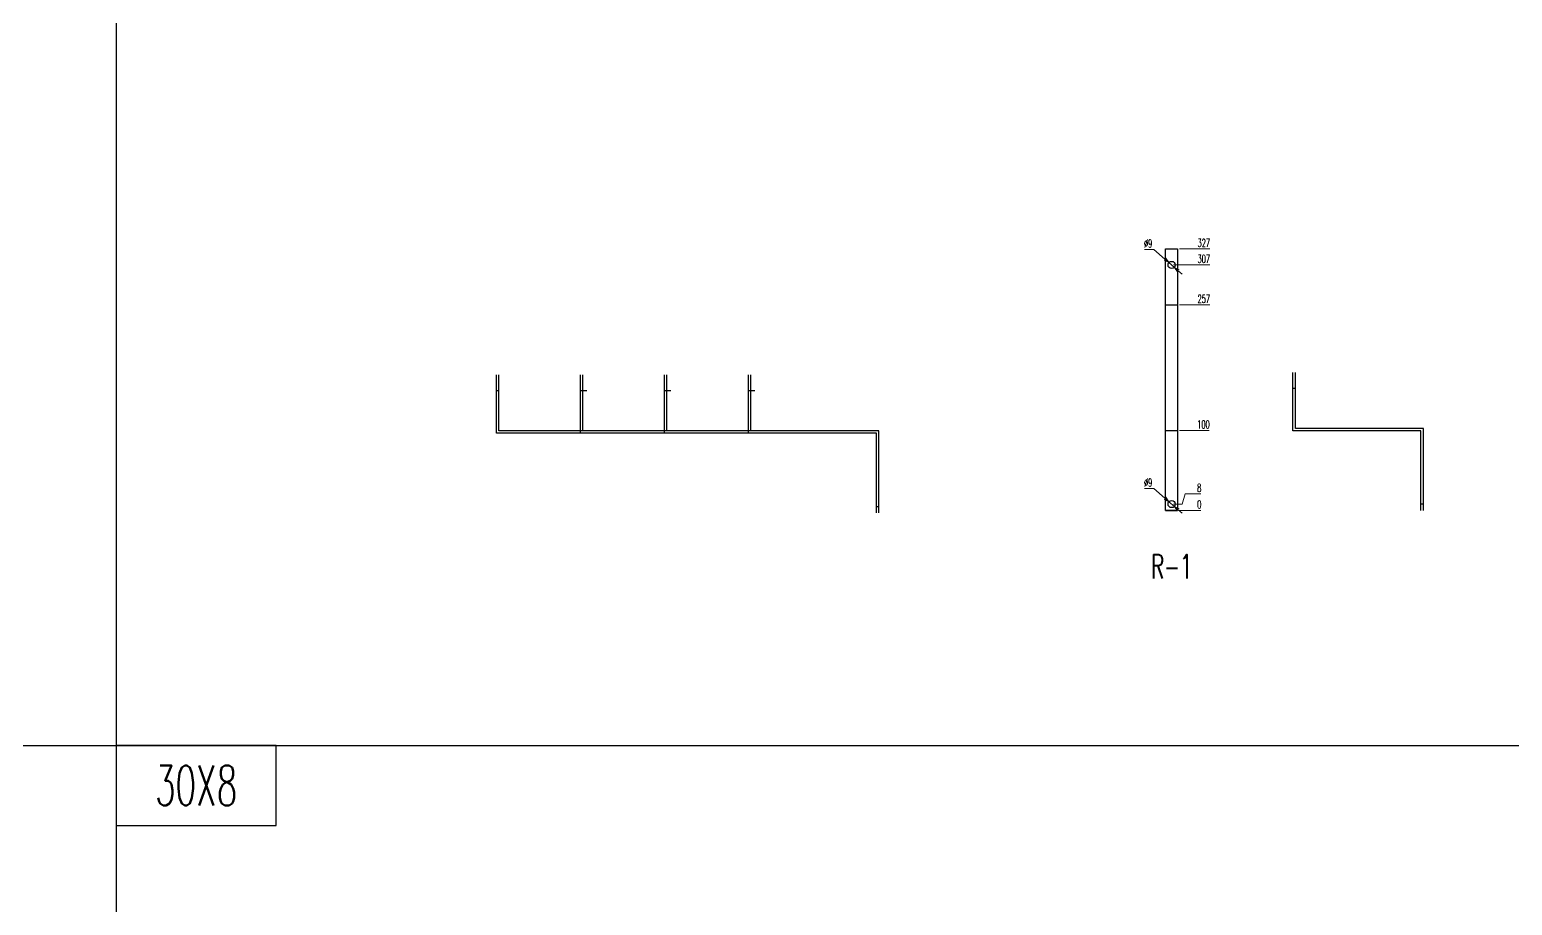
# Model space of a CAD drawing. Header units: millimetres. Extents: x 173893 to 258446, y -176540 to -123824.
# Drawn here: x 195701 to 197554, y -132322 to -131227 of the extents above; entities that cross this region are included whole.
import ezdxf
from ezdxf.enums import TextEntityAlignment as Align

# ---------------------------------------------------------------- set-up
doc = ezdxf.new("R2010")
doc.units = ezdxf.units.MM
doc.header["$LTSCALE"] = 3
doc.layers.add('@.DM. NÉT CHÍNH', color=7, linetype='Continuous')
doc.layers.add('@.VISIBLE', color=7, linetype='Continuous')
doc.styles.add('Ann_w01', font='romans.shx', dxfattribs={"width": 0.6, "bigfont": 'chineset.shx'})
doc.dimstyles.new('Dim 01_SC05', dxfattribs={"dimscale": 5, "dimtxt": 2, "dimasz": 1.3, "dimexe": 0.5, "dimexo": 0.5, "dimgap": 0.5, "dimtad": 1, "dimtoh": 1, "dimdec": 1, "dimzin": 12, "dimdsep": 46, "dimtxsty": 'Ann_w01', "dimblk": 'OPEN30', "dimcen": 1.5, "dimclrd": 6, "dimclre": 6, "dimclrt": 3, "dimadec": 1, "dimazin": 3, "dimtm": 1e-09, "dimtfac": 1, "dimtdec": 1, "dimtmove": 0, "dimatfit": 3, "dimldrblk": 'OPEN30', "dimfxl": 1, "dimtolj": 1, "dimlwd": 20, "dimlwe": 20, "dimarcsym": 0})

# ---------------------------------------------------------------- blocks, each defined once
blk = doc.blocks.new('*D2226')
at = {"layer": '@.DM. NÉT CHÍNH', "color": 6, "linetype": 'Continuous', "lineweight": 20, "transparency": 16777216}
blk.add_line((197138.2, -131828.1), (197164.7, -131828.1), dxfattribs=at)
at = {"layer": 'Defpoints', "color": 0, "linetype": 'Continuous', "transparency": 16777216}
for p in [(197128.2, -131828.1), (197135.7, -131828.1), (197158.2, -131828.1)]:
    blk.add_point(p, dxfattribs=at)
at = {"layer": '@.DM. NÉT CHÍNH', "color": 3, "linetype": 'Continuous', "transparency": 16777216, "insert": (197162.7, -131820.6), "char_height": 10, "attachment_point": 5, "style": 'Ann_w01'}
blk.add_mtext('\\A1;0', dxfattribs=at)
blk = doc.blocks.new('_Open30')
at = {"color": 0, "linetype": 'ByBlock', "lineweight": -2}
for p, q in [((-1, 0.27), (0, 0)), ((0, 0), (-1, -0.27)), ((0, 0), (-1, 0))]:
    blk.add_line(p, q, dxfattribs=at)
blk = doc.blocks.new('*D2227')
at = {"layer": '@.DM. NÉT CHÍNH', "color": 6, "linetype": 'Continuous', "lineweight": 20, "transparency": 16777216}
for p, q in [((197141.2, -131820.1), (197145.2, -131807.3)), ((197145.2, -131807.3), (197164.7, -131807.3)), ((197130.7, -131820.1), (197141.2, -131820.1))]:
    blk.add_line(p, q, dxfattribs=at)
at = {"layer": 'Defpoints', "color": 0, "linetype": 'Continuous', "transparency": 16777216}
for p in [(197158.2, -131807.3), (197128.2, -131820.1), (197128.2, -131828.1)]:
    blk.add_point(p, dxfattribs=at)
at = {"layer": '@.DM. NÉT CHÍNH', "color": 3, "linetype": 'Continuous', "transparency": 16777216, "insert": (197162.7, -131799.8), "char_height": 10, "attachment_point": 5, "style": 'Ann_w01'}
blk.add_mtext('\\A1;8', dxfattribs=at)
blk = doc.blocks.new('*D2228')
at = {"layer": '@.DM. NÉT CHÍNH', "color": 6, "linetype": 'Continuous', "lineweight": 20, "transparency": 16777216}
blk.add_line((197138.2, -131728.1), (197175.3, -131728.1), dxfattribs=at)
at = {"layer": 'Defpoints', "color": 0, "linetype": 'Continuous', "transparency": 16777216}
for p in [(197135.7, -131728.1), (197158.2, -131728.1), (197128.2, -131828.1)]:
    blk.add_point(p, dxfattribs=at)
at = {"layer": '@.DM. NÉT CHÍNH', "color": 3, "linetype": 'Continuous', "transparency": 16777216, "insert": (197168, -131720.6), "char_height": 10, "attachment_point": 5, "style": 'Ann_w01'}
blk.add_mtext('\\A1;100', dxfattribs=at)
blk = doc.blocks.new('*D2229')
at = {"layer": '@.DM. NÉT CHÍNH', "color": 6, "linetype": 'Continuous', "lineweight": 20, "transparency": 16777216}
blk.add_line((197138.2, -131571.1), (197176.1, -131571.1), dxfattribs=at)
at = {"layer": 'Defpoints', "color": 0, "linetype": 'Continuous', "transparency": 16777216}
for p in [(197135.7, -131571.1), (197158.2, -131571.1), (197128.2, -131828.1)]:
    blk.add_point(p, dxfattribs=at)
at = {"layer": '@.DM. NÉT CHÍNH', "color": 3, "linetype": 'Continuous', "transparency": 16777216, "insert": (197168.4, -131563.6), "char_height": 10, "attachment_point": 5, "style": 'Ann_w01'}
blk.add_mtext('\\A1;257', dxfattribs=at)
blk = doc.blocks.new('*D2230')
at = {"layer": '@.DM. NÉT CHÍNH', "color": 6, "linetype": 'Continuous', "lineweight": 20, "transparency": 16777216}
blk.add_line((197130.7, -131521.1), (197176.1, -131521.1), dxfattribs=at)
at = {"layer": 'Defpoints', "color": 0, "linetype": 'Continuous', "transparency": 16777216}
for p in [(197128.2, -131521.1), (197158.2, -131521.1), (197128.2, -131828.1)]:
    blk.add_point(p, dxfattribs=at)
at = {"layer": '@.DM. NÉT CHÍNH', "color": 3, "linetype": 'Continuous', "transparency": 16777216, "insert": (197168.4, -131513.6), "char_height": 10, "attachment_point": 5, "style": 'Ann_w01'}
blk.add_mtext('\\A1;307', dxfattribs=at)
blk = doc.blocks.new('*D2231')
at = {"layer": '@.DM. NÉT CHÍNH', "color": 6, "linetype": 'Continuous', "lineweight": 20, "transparency": 16777216}
blk.add_line((197138.2, -131501.1), (197176.1, -131501.1), dxfattribs=at)
at = {"layer": 'Defpoints', "color": 0, "linetype": 'Continuous', "transparency": 16777216}
for p in [(197135.7, -131501.1), (197158.2, -131501.1), (197128.2, -131828.1)]:
    blk.add_point(p, dxfattribs=at)
at = {"layer": '@.DM. NÉT CHÍNH', "color": 3, "linetype": 'Continuous', "transparency": 16777216, "insert": (197168.4, -131493.6), "char_height": 10, "attachment_point": 5, "style": 'Ann_w01'}
blk.add_mtext('\\A1;327', dxfattribs=at)
blk = doc.blocks.new('*D2232')
at = {"layer": '@.DM. NÉT CHÍNH', "color": 6, "linetype": 'Continuous', "lineweight": 20, "transparency": 16777216}
for p, q in [((197094.2, -131501.8), (197105.9, -131501.8)), ((197105.9, -131501.8), (197119.9, -131513.9)), ((197131.6, -131524.1), (197124.8, -131518.2)), ((197136.5, -131528.3), (197141.4, -131532.6))]:
    blk.add_line(p, q, dxfattribs=at)
at = {"layer": 'Defpoints', "color": 0, "linetype": 'Continuous', "transparency": 16777216}
for p in [(197124.8, -131518.2), (197131.6, -131524.1)]:
    blk.add_point(p, dxfattribs=at)
at = {"layer": '@.DM. NÉT CHÍNH', "color": 6, "linetype": 'Continuous', "lineweight": 20, "transparency": 16777216, "xscale": 6.5, "yscale": 6.5, "zscale": 6.5}
for p, rotation in [((197124.8, -131518.2), 319.1769858822763), ((197131.6, -131524.1), 139.1769858822763)]:
    blk.add_blockref('_Open30', p, dxfattribs=dict(at, rotation=rotation))
at = {"layer": '@.DM. NÉT CHÍNH', "color": 3, "linetype": 'Continuous', "transparency": 16777216, "insert": (197098.8, -131494.3), "char_height": 10, "attachment_point": 5, "style": 'Ann_w01'}
blk.add_mtext('\\A1;∅9', dxfattribs=at)
blk = doc.blocks.new('*D2233')
at = {"layer": '@.DM. NÉT CHÍNH', "color": 6, "linetype": 'Continuous', "lineweight": 20, "transparency": 16777216}
for p, q in [((197094.2, -131800.8), (197105.9, -131800.8)), ((197105.9, -131800.8), (197119.9, -131812.9)), ((197131.6, -131823.1), (197124.8, -131817.2)), ((197136.5, -131827.3), (197141.4, -131831.6))]:
    blk.add_line(p, q, dxfattribs=at)
at = {"layer": 'Defpoints', "color": 0, "linetype": 'Continuous', "transparency": 16777216}
for p in [(197124.8, -131817.2), (197131.6, -131823.1)]:
    blk.add_point(p, dxfattribs=at)
at = {"layer": '@.DM. NÉT CHÍNH', "color": 6, "linetype": 'Continuous', "lineweight": 20, "transparency": 16777216, "xscale": 6.5, "yscale": 6.5, "zscale": 6.5}
for p, rotation in [((197124.8, -131817.2), 319.1769858822763), ((197131.6, -131823.1), 139.1769858822763)]:
    blk.add_blockref('_Open30', p, dxfattribs=dict(at, rotation=rotation))
at = {"layer": '@.DM. NÉT CHÍNH', "color": 3, "linetype": 'Continuous', "transparency": 16777216, "insert": (197098.8, -131793.3), "char_height": 10, "attachment_point": 5, "style": 'Ann_w01'}
blk.add_mtext('\\A1;∅9', dxfattribs=at)

msp = doc.modelspace()

# ---------------------------------------------------------------- linework, layer by layer
msp.add_lwpolyline([(195808.93, -132222.14), (196008.93, -132222.14), (196008.93, -132122.14), (195808.93, -132122.14)], close=True)
at = {"layer": '@.DM. NÉT CHÍNH', "linetype": 'Continuous'}
for p, q in [((195808.93, -124247.34), (195808.93, -137826.43)), ((196397.33, -131678.52), (196389.33, -131678.52)), ((196502.33, -131678.52), (196494.33, -131678.52)), ((196607.33, -131678.52), (196599.33, -131678.52)), ((197282.86, -131675.52, 80.55), (197279.86, -131675.52)), ((196759.33, -131823.02, 80.55), (196762.33, -131823.02, 80.55)), ((197439.86, -131820.02, 80.55), (197442.86, -131820.02, 80.55)), ((191169.37, -132122.14), (195808.93, -132122.14)), ((195808.93, -132122.14), (201737.57, -132122.14))]:
    msp.add_line(p, q, dxfattribs=at)
at = {"layer": '@.VISIBLE', "color": 7}
for p, q in [((196287.33, -131678.52, 80.55), (196284.33, -131678.52)), ((196759.33, -131823.02, 80.55), (196762.33, -131823.02, 80.55))]:
    msp.add_line(p, q, dxfattribs=at)
at = {"layer": '@.VISIBLE', "color": 1}
msp.add_line((197120.69, -131828.12), (197135.69, -131828.12), dxfattribs=at)
for points in [[(197120.69, -131828.12), (197120.69, -131501.12), (197135.69, -131501.12), (197135.69, -131828.12)], [(197120.69, -131828.12), (197120.69, -131571.12), (197135.69, -131571.12), (197135.69, -131828.12)], [(197120.69, -131828.12), (197120.69, -131728.12), (197135.69, -131728.12), (197135.69, -131828.12)]]:
    msp.add_lwpolyline(points, close=True, dxfattribs=at)
at = {"layer": '@.VISIBLE', "color": 7, "elevation": 80.55}
for points in [[(196759.33, -131831.02), (196759.33, -131731.52), (196284.33, -131731.52), (196284.33, -131658.52)], [(196762.33, -131831.02), (196762.33, -131728.52), (196287.33, -131728.52), (196287.33, -131658.52)]]:
    msp.add_lwpolyline(points, dxfattribs=at)
at = {"layer": '@.VISIBLE', "color": 4, "elevation": 80.55}
for points in [[(196494.33, -131731.52), (196389.33, -131731.52), (196389.33, -131658.52)], [(196494.33, -131728.52), (196392.33, -131728.52), (196392.33, -131658.52)]]:
    msp.add_lwpolyline(points, dxfattribs=at)
at = {"layer": '@.VISIBLE', "color": 2, "elevation": 80.55}
for points in [[(196599.33, -131731.52), (196494.33, -131731.52), (196494.33, -131658.52)], [(196599.33, -131728.52), (196497.33, -131728.52), (196497.33, -131658.52)]]:
    msp.add_lwpolyline(points, dxfattribs=at)
at = {"layer": '@.VISIBLE', "color": 1, "elevation": 80.55}
for points in [[(196759.33, -131831.02), (196759.33, -131731.52), (196599.33, -131731.52), (196599.33, -131658.52)], [(196762.33, -131831.02), (196762.33, -131728.52), (196602.33, -131728.52), (196602.33, -131658.52)], [(197439.86, -131828.02), (197439.86, -131728.52), (197279.86, -131728.52), (197279.86, -131655.52)], [(197442.86, -131828.02), (197442.86, -131725.52), (197282.86, -131725.52), (197282.86, -131655.52)]]:
    msp.add_lwpolyline(points, dxfattribs=at)
at = {"layer": '@.VISIBLE', "color": 1}
for centre in [(197128.19, -131521.12), (197128.19, -131820.12)]:
    msp.add_circle(centre, 4.5, dxfattribs=at)

# ---------------------------------------------------------------- texts
at = {"style": 'Ann_w01', "width": 0.6}
msp.add_text('R-1', height=30, dxfattribs=at).set_placement((197128.19, -131898.12), align=Align.MIDDLE_CENTER)
at = {"color": 1, "style": 'Ann_w01', "width": 0.6}
msp.add_text('30X8', height=50, dxfattribs=at).set_placement((195908.93, -132172.14), align=Align.MIDDLE_CENTER)

# ---------------------------------------------------------------- dimensions: what is measured, and where the dimension line sits
at = {"layer": '@.DM. NÉT CHÍNH', "linetype": 'Continuous'}
for p1, p2, picture, middle in [((197131.59, -131524.06), (197124.78, -131518.18), '*D2232', (197098.79, -131501.83)), ((197131.59, -131823.06), (197124.78, -131817.18), '*D2233', (197098.79, -131800.83))]:
    dim = msp.add_diameter_dim_2p(p1=p1, p2=p2, dimstyle='Dim 01_SC05', dxfattribs=at)
    dim.commit()
    dim.dimension.update_dxf_attribs({"geometry": picture, "text_midpoint": middle, "dimtype": 163})
for feature_location, offset, origin, picture, middle in [((197135.69, -131501.12), (22.5, 0), (197128.19, -131828.12), '*D2231', (197168.4, -131493.62)), ((197128.19, -131521.12), (30, 0), (197128.19, -131828.12), '*D2230', (197168.4, -131513.62)), ((197135.69, -131571.12), (22.5, 0), (197128.19, -131828.12), '*D2229', (197168.4, -131563.62)), ((197135.69, -131728.12), (22.5, 0), (197128.19, -131828.12), '*D2228', (197167.97, -131720.62)), ((197128.19, -131820.12), (30, 12.82), (197128.19, -131828.12), '*D2227', (197162.69, -131799.8)), ((197135.68655983, -131828.11888529), (22.49851984, 0), (197128.18655983, -131828.11888529), '*D2226', (197162.68507967, -131820.61888529))]:
    dim = msp.add_ordinate_dim(feature_location=feature_location, offset=offset, dtype=0, origin=origin, dimstyle='Dim 01_SC05', dxfattribs=at)
    dim.commit()
    dim.dimension.update_dxf_attribs({"geometry": picture, "text_midpoint": middle})

doc.saveas('drawing.dxf')
